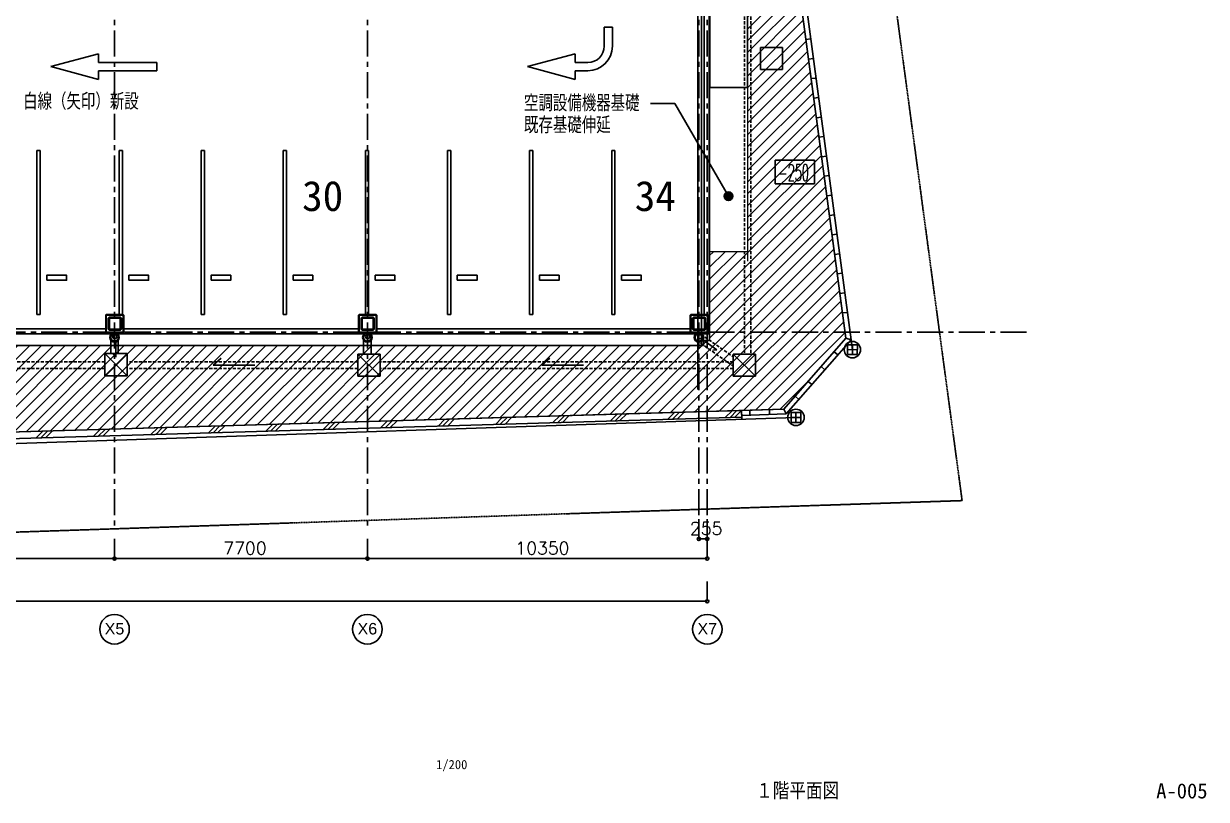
# Model space of a CAD drawing. Extents: x -13593 to 81190, y 1816 to 57492.
# Drawn here: x 45178 to 81190, y 1816 to 25438 of the extents above; entities that cross this region are included whole.
import ezdxf
from ezdxf.enums import TextEntityAlignment as Align

# ---------------------------------------------------------------- set-up
doc = ezdxf.new("R2010")
doc.units = 0
doc.header["$LTSCALE"] = 12.7
doc.header["$MEASUREMENT"] = 0
doc.linetypes.add('CENTER', pattern=[2, 1.25, -0.25, 0.25, -0.25])
doc.linetypes.add('HIDDEN', pattern=[0.375, 0.25, -0.125])
doc.layers.get('DEFPOINTS').update_dxf_attribs({"color": 1, "linetype": 'CONTINUOUS'})
for name, color, linetype in [('0-0', 7, 'CONTINUOUS'), ('0-1', 7, 'CONTINUOUS'), ('92 設備記述', 3, 'CONTINUOUS'), ('__-1', 7, 'CONTINUOUS'), ('A_タイトル枠', 7, 'CONTINUOUS'), ('A_建築（下図）', 8, 'CONTINUOUS'), ('A_機械基礎（既存）', 7, 'HIDDEN'), ('A_緑地', 3, 'CONTINUOUS'), ('A_通り芯', 8, 'CENTER'), ('A_通芯', 8, 'CONTINUOUS'), ('枠内記述', 3, 'CONTINUOUS')]:
    doc.layers.add(name, color=color, linetype=linetype)
doc.layers.add('改修範囲', color=1, linetype='CONTINUOUS', lineweight=9, true_color=0xff0000)
doc.styles.add('ARIAL', font='arial.ttf', dxfattribs={"bigfont": 'Arial'})
doc.styles.get("Standard").update_dxf_attribs({"font": 'txt', "bigfont": 'BIGFONT.SHX'})
doc.styles.add('Standard-A', font='romans.shx', dxfattribs={"bigfont": 'extfont2.shx'})
doc.styles.add('ゴシック', font='MS Gothic.ttf', dxfattribs={"height": 4})

# ---------------------------------------------------------------- blocks, each defined once
blk = doc.blocks.new('___-38')
at = {"layer": '__-1', "color": 0, "linetype": 'Continuous'}
for p, q in [((-5387.99, 4362.87), (-5387.99, 4359.87)), ((-5336.99, 4362.87), (-5336.99, 4359.87)), ((-5387.99, 4359.87), (-5336.99, 4359.87))]:
    blk.add_line(p, q, dxfattribs=at)
for centre in [(-5387.99, 4359.87), (-5336.99, 4359.87)]:
    blk.add_circle(centre, 0.25, dxfattribs=at)
at = {"layer": '__-1', "color": 0}
blk.add_text('10200', height=1.923, dxfattribs=at).set_placement((-5365.84, 4362.44), align=Align.TOP_LEFT)
blk = doc.blocks.new('___-39')
at = {"layer": '__-1', "color": 0, "linetype": 'Continuous'}
for p, q in [((-5336.99, 4362.87), (-5336.99, 4359.87)), ((-5298.49, 4362.87), (-5298.49, 4359.87)), ((-5336.99, 4359.87), (-5298.49, 4359.87))]:
    blk.add_line(p, q, dxfattribs=at)
for centre in [(-5336.99, 4359.87), (-5298.49, 4359.87)]:
    blk.add_circle(centre, 0.25, dxfattribs=at)
at = {"layer": '__-1', "color": 0}
blk.add_text('7700', height=1.923, dxfattribs=at).set_placement((-5320.42, 4362.44), align=Align.TOP_LEFT)
blk = doc.blocks.new('___-40')
at = {"layer": '__-1', "color": 0, "linetype": 'Continuous'}
for p, q in [((-5298.49, 4362.87), (-5298.49, 4359.87)), ((-5246.74, 4362.87), (-5246.74, 4359.87)), ((-5298.49, 4359.87), (-5246.74, 4359.87))]:
    blk.add_line(p, q, dxfattribs=at)
for centre in [(-5298.49, 4359.87), (-5246.74, 4359.87)]:
    blk.add_circle(centre, 0.25, dxfattribs=at)
at = {"layer": '__-1', "color": 0}
blk.add_text('10350', height=1.923, dxfattribs=at).set_placement((-5275.96, 4362.44), align=Align.TOP_LEFT)
blk = doc.blocks.new('___-41')
at = {"layer": '__-1', "color": 0, "linetype": 'Continuous'}
for p in [(-5246.74, 4356.37), (-5487.74, 4353.37)]:
    blk.add_line(p, (-5246.74, 4353.37), dxfattribs=at)
blk.add_circle((-5246.74, 4353.37), 0.25, dxfattribs=at)
blk = doc.blocks.new('___-47')
at = {"layer": '__-1', "color": 0, "linetype": 'Continuous'}
for p, q in [((-5248.01, 4365.87), (-5248.01, 4362.87)), ((-5246.74, 4365.87), (-5246.74, 4362.87)), ((-5248.01, 4362.87), (-5246.74, 4362.87))]:
    blk.add_line(p, q, dxfattribs=at)
for centre in [(-5248.01, 4362.87), (-5246.74, 4362.87)]:
    blk.add_circle(centre, 0.25, dxfattribs=at)
at = {"layer": '__-1', "color": 0}
blk.add_text('255', height=1.923, dxfattribs=at).set_placement((-5249.38, 4365.44), align=Align.TOP_LEFT)

msp = doc.modelspace()

# ---------------------------------------------------------------- hatches: boundary and pattern name
at = {"layer": '92 設備記述'}
h = msp.add_hatch(color=8, dxfattribs=at)
h.dxf.hatch_style = 1
h.paths.add_polyline_path([(66767.6, 20183.3, 1), (66505.8, 20183.3, 1)])
at = {"layer": 'A_緑地', "lineweight": 5}
h = msp.add_hatch(dxfattribs=at)
h.set_pattern_fill('ANSI31', color=8, scale=80)
h.set_pattern_definition([(45, (-316394.66, -53006.16), (-179.60512, 179.60512), [])])
h.paths.add_polyline_path([(70214.6, 15857.4), (68758.9, 26717.2), (68714.7, 26712), (67936, 32383.1), (67214.2, 32383.1), (67214.2, 23493.5), (67221.7, 23493.5), (67221.7, 18493.5), (66064.9, 18493.5), (66064.9, 15786.5), (65874.9, 15786.5), (65874.9, 15636.5), (44637.9, 15636.5), (44637.9, 14023.5), (40394.9, 14023.5), (40394.9, 12868.2), (68321, 13696.4)])

# ---------------------------------------------------------------- linework, layer by layer
at = {"layer": '0-0', "color": 8, "linetype": 'Continuous'}
for p, q in [((56048.4, 13132.3), (56254.6, 13338.5)), ((56194.1, 13136.6), (56400.3, 13342.8)), ((56339.9, 13140.9), (56546.1, 13347.1)), ((57797.3, 13184.1), (58003.5, 13390.3)), ((57943, 13188.5), (58149.2, 13394.7)), ((58088.8, 13192.8), (58295, 13399)), ((59546.2, 13236), (59752.4, 13442.2)), ((59692, 13240.3), (59898.2, 13446.5)), ((59837.7, 13244.6), (60043.9, 13450.9)), ((61295.1, 13287.9), (61501.3, 13494.1)), ((61440.9, 13292.2), (61647.1, 13498.4)), ((61586.6, 13296.5), (61792.8, 13502.7)), ((63044.1, 13339.7), (63250.3, 13545.9)), ((63189.8, 13344.1), (63396, 13550.3)), ((63335.5, 13348.4), (63541.8, 13554.6)), ((64793, 13391.6), (64999.2, 13597.8)), ((64938.7, 13395.9), (65144.9, 13602.1)), ((65084.5, 13400.2), (65290.7, 13606.5)), ((66541.9, 13443.5), (66748.1, 13649.7)), ((66687.7, 13447.8), (66893.9, 13654)), ((66833.4, 13452.1), (67039.6, 13658.3)), ((45554.8, 12821.1), (45761, 13027.3)), ((45700.6, 12825.4), (45906.8, 13031.6)), ((45846.3, 12829.7), (46052.5, 13035.9)), ((47303.8, 12872.9), (47510, 13079.1)), ((47449.5, 12877.3), (47655.7, 13083.5)), ((47595.2, 12881.6), (47801.4, 13087.8)), ((49052.7, 12924.8), (49258.9, 13131)), ((49198.4, 12929.1), (49404.6, 13135.3)), ((49344.2, 12933.4), (49550.4, 13139.7)), ((50801.6, 12976.7), (51007.8, 13182.9)), ((50947.3, 12981), (51153.5, 13187.2)), ((51093.1, 12985.3), (51299.3, 13191.5)), ((52550.5, 13028.5), (52756.7, 13234.7)), ((52696.3, 13032.9), (52902.5, 13239.1)), ((52842, 13037.2), (53048.2, 13243.4)), ((54299.4, 13080.4), (54505.7, 13286.6)), ((54445.2, 13084.7), (54651.4, 13290.9)), ((54590.9, 13089), (54797.1, 13295.3))]:
    msp.add_line(p, q, dxfattribs=at)
at = {"layer": '0-1', "color": 8}
for p, q in [((65994.9, 48467.8), (70412.5, 15510.1)), ((47829.9, 15881.5), (47829.9, 15405.2)), ((48059.9, 15881.5), (48059.9, 15405.2)), ((55529.9, 15881.5), (55529.9, 15405.2)), ((55759.9, 15881.5), (55759.9, 15405.2)), ((65814.9, 15916.5), (65814.9, 15686.5)), ((47988.9, 15727.5), (47988.9, 15279.5)), ((65915.6, 15765.5), (66282.6, 15508.5)), ((66160.6, 15499.9), (66282.6, 15508.5)), ((47911.9, 15374.5), (47988.9, 15279.5)), ((68694.6, 13446.5), (32432.5, 12238.5))]:
    msp.add_line(p, q, dxfattribs=at)
at = {"layer": '0-1', "color": 8, "linetype": 'Continuous'}
for p, q in [((66064.9, 15786.5), (66064.9, 43116.5)), ((67214.2, 32383.1), (67214.2, 23493.5)), ((65814.9, 15786.5), (65814.9, 27021.5)), ((68758.9, 26717.2), (70214.6, 15857.4)), ((69144.3, 24972.5), (68995.6, 24952.6)), ((68284.4, 24714), (67609.4, 24714)), ((67609.4, 24714), (67609.4, 24039)), ((68284.4, 24039), (68284.4, 24714)), ((69223.8, 24377.8), (69075.1, 24357.9)), ((67609.4, 24039), (68284.4, 24039)), ((69303.5, 23783.1), (69154.8, 23763.2)), ((67214.2, 23493.5), (66064.9, 23493.5)), ((69383.2, 23188.4), (69234.6, 23168.5)), ((69462.9, 22593.8), (69314.3, 22573.8)), ((69542.7, 21999.1), (69394, 21979.2)), ((68059.7, 21283.4), (68059.7, 20563.4)), ((69255.5, 21283.4), (68059.7, 21283.4)), ((69255.5, 20563.4), (69255.5, 21283.4)), ((69622.4, 21404.4), (69473.7, 21384.5)), ((68059.7, 20563.4), (69255.5, 20563.4)), ((69702.1, 20809.7), (69553.4, 20789.8)), ((69781.8, 20215), (69633.1, 20195.1)), ((69861.5, 19620.4), (69712.8, 19600.4)), ((69941.2, 19025.7), (69792.6, 19005.7)), ((70020.9, 18431), (69872.3, 18411.1)), ((70100.7, 17836.3), (69952, 17816.4)), ((70180.4, 17241.6), (70031.7, 17221.7)), ((70260.1, 16646.9), (70111.4, 16627)), ((68325.2, 13701.2), (70214.6, 15857.4)), ((70339.8, 16052.3), (70191.1, 16032.3)), ((70372.3, 15809.8), (70214.6, 15857.4)), ((66064.9, 15786.5), (65814.9, 15786.5)), ((65874.9, 15786.5), (65874.9, 15636.5)), ((68395.2, 13553.4), (70372.3, 15809.8)), ((70262, 15360.6), (70262.9, 15660.5)), ((70262, 15360.6), (70262.9, 15660.5)), ((70262.4, 15510.5), (70562.4, 15509.7)), ((70262.4, 15510.5), (70562.4, 15509.7)), ((70262.9, 15660.5), (70562.9, 15659.7)), ((70262.9, 15660.5), (70562.9, 15659.7)), ((70412.9, 15660.1), (70412, 15360.1)), ((70412.9, 15660.1), (70412, 15360.1)), ((70562.9, 15659.7), (70562, 15359.7)), ((70562.9, 15659.7), (70562, 15359.7)), ((47651.6, 15389.2), (47651.6, 14714.2)), ((47651.6, 15389.2), (48326.6, 14714.2)), ((47651.6, 14714.2), (48326.6, 15389.2)), ((48326.6, 15389.2), (47651.6, 15389.2)), ((48326.6, 14714.2), (48326.6, 15389.2)), ((51195.8, 15246.9), (50948.9, 15037.7)), ((55354.6, 15375.2), (55354.6, 14700.2)), ((55354.6, 15375.2), (56029.6, 14700.2)), ((55354.6, 14700.2), (56029.6, 15375.2)), ((56029.6, 15375.2), (55354.6, 15375.2)), ((56029.6, 14700.2), (56029.6, 15375.2)), ((61203.4, 15246.9), (60956.4, 15037.7)), ((66785.3, 15375.2), (66785.3, 14700.2)), ((66785.3, 15375.2), (67460.3, 14700.2)), ((66785.3, 14700.2), (67460.3, 15375.2)), ((67460.3, 15375.2), (66785.3, 15375.2)), ((67460.3, 14700.2), (67460.3, 15375.2)), ((69852.8, 15444.5), (69968.1, 15348.5)), ((70562, 15359.7), (70262, 15360.6)), ((70562, 15359.7), (70262, 15360.6)), ((50948.9, 15037.7), (52221.9, 15037.7)), ((60956.4, 15037.7), (62229.4, 15037.7)), ((69457.3, 14993.1), (69571.9, 14897.6)), ((47651.6, 14714.2), (48326.6, 14714.2)), ((55354.6, 14700.2), (56029.6, 14700.2)), ((66785.3, 14700.2), (67460.3, 14700.2)), ((69061.7, 14541.7), (69177, 14445.7)), ((68666.2, 14090.3), (68781.5, 13994.3)), ((68325.2, 13701.2), (67039.6, 13658.4)), ((67884.2, 13686.5), (67889.2, 13536.6)), ((68325.2, 13701.2), (68395.2, 13553.4)), ((28995.3, 12530.1), (67039.6, 13658.4)), ((67045.5, 13458.4), (29001.2, 12330.2)), ((67045.5, 13458.4), (67039.6, 13658.4)), ((67047.5, 13391.6), (67039.6, 13658.4)), ((67044, 13508.4), (68395.2, 13553.4)), ((67284.5, 13666.5), (67289.5, 13516.6)), ((68544.2, 13296.9), (68545, 13596.9)), ((68544.2, 13296.9), (68545, 13596.9)), ((68544.6, 13446.9), (68844.6, 13446.1)), ((68544.6, 13446.9), (68844.6, 13446.1)), ((68545, 13596.9), (68845, 13596.1)), ((68545, 13596.9), (68845, 13596.1)), ((68695, 13596.5), (68694.2, 13296.5)), ((68695, 13596.5), (68694.2, 13296.5)), ((68845, 13596.1), (68844.2, 13296.1)), ((68845, 13596.1), (68844.2, 13296.1)), ((68844.2, 13296.1), (68544.2, 13296.9)), ((68844.2, 13296.1), (68544.2, 13296.9))]:
    msp.add_line(p, q, dxfattribs=at)
at = {"layer": '0-1', "color": 8, "linetype": 'HIDDEN', "ltscale": 30}
for p, q in [((67122.8, 34511.8), (67122.8, 15375.2)), ((67322.8, 34511.8), (67322.8, 15375.2)), ((65805.8, 15975.7), (66785.3, 15289.8)), ((65673.9, 15787.3), (66785.3, 15009.1)), ((47651.6, 15137.7), (38056.8, 15137.7)), ((55354.6, 15137.7), (48326.6, 15137.7)), ((66785.3, 15137.7), (56029.6, 15137.7)), ((47651.6, 14937.7), (38056.8, 14937.7)), ((55354.6, 14937.7), (48326.6, 14937.7)), ((66785.3, 14937.7), (56029.6, 14937.7))]:
    msp.add_line(p, q, dxfattribs=at)
at = {"layer": '0-1', "color": 8, "linetype": 'Continuous'}
for centre, radius in [((47944.9, 15881.5), 145), ((47944.9, 15881.5), 115), ((55644.9, 15881.5), 145), ((55644.9, 15881.5), 115), ((65739.9, 15881.5), 145), ((65739.9, 15881.5), 115), ((70412.4, 15510.1), 250), ((70412.5, 15510.1), 250), ((68694.6, 13446.5), 250), ((68694.6, 13446.5), 250)]:
    msp.add_circle(centre, radius, dxfattribs=at)
at = {"layer": '0-1', "color": 8}
for centre in [(70412.4, 15510.1), (68694.6, 13446.5)]:
    msp.add_circle(centre, 250, dxfattribs=at)
at = {"layer": '92 設備記述', "color": 8}
for p, q in [((62856.6, 25329.6), (62856.6, 24754.9)), ((63106.6, 25329.6), (62856.6, 25329.6)), ((63106.6, 25329.6), (63106.6, 24754.9)), ((46007.5, 24129.9), (47459.3, 24519)), ((47459.3, 24519), (47459.3, 24254.9)), ((60519.4, 24129.9), (61971.3, 24519)), ((61971.3, 24519), (61971.3, 24254.9)), ((46007.5, 24129.9), (47459.3, 23740.9)), ((49229.3, 24254.9), (47459.3, 24254.9)), ((49229.3, 24004.9), (49229.3, 24254.9)), ((60519.4, 24129.9), (61971.3, 23740.9)), ((62356.6, 24254.9), (61971.3, 24254.9)), ((49229.3, 24004.9), (47459.3, 24004.9)), ((47459.3, 23740.9), (47459.3, 24004.9)), ((62356.6, 24004.9), (61971.3, 24004.9)), ((61971.3, 23740.9), (61971.3, 24004.9)), ((65004.5, 23010.3), (64269.7, 23010.3)), ((66636.7, 20183.3), (65004.5, 23010.3))]:
    msp.add_line(p, q, dxfattribs=at)
msp.add_circle((66636.7, 20183.3), 130.9, dxfattribs=at)
for radius in [500, 750]:
    msp.add_arc((62356.6, 24754.9), radius, 270, 0, dxfattribs=at)
at = {"layer": '__-1', "color": 8}
for centre in [(47944.9, 6996.5), (55644.9, 6996.5), (65994.9, 6996.5)]:
    msp.add_circle(centre, 450, dxfattribs=at)
at = {"layer": 'A_建築（下図）', "linetype": 'Continuous'}
for p, q in [((66052.9, 42196.5), (66052.9, 15996.5)), ((65902.9, 27021.5), (65902.9, 16576.5)), ((45582.9, 16576.5), (45582.9, 21576.5)), ((45582.9, 21576.5), (45682.9, 21576.5)), ((45682.9, 16576.5), (45682.9, 21576.5)), ((48082.9, 16576.5), (48082.9, 21576.5)), ((48082.9, 21576.5), (48182.9, 21576.5)), ((48182.9, 16576.5), (48182.9, 21576.5)), ((50582.9, 16576.5), (50582.9, 21576.5)), ((50582.9, 21576.5), (50682.9, 21576.5)), ((50682.9, 16576.5), (50682.9, 21576.5)), ((53082.9, 16576.5), (53082.9, 21576.5)), ((53082.9, 21576.5), (53182.9, 21576.5)), ((53182.9, 16576.5), (53182.9, 21576.5)), ((55582.9, 16576.5), (55582.9, 21576.5)), ((55582.9, 21576.5), (55682.9, 21576.5)), ((55682.9, 16576.5), (55682.9, 21576.5)), ((58082.9, 16576.5), (58082.9, 21576.5)), ((58082.9, 21576.5), (58182.9, 21576.5)), ((58182.9, 16576.5), (58182.9, 21576.5)), ((60582.9, 16576.5), (60582.9, 21576.5)), ((60582.9, 21576.5), (60682.9, 21576.5)), ((60682.9, 16576.5), (60682.9, 21576.5)), ((63082.9, 16576.5), (63082.9, 21576.5)), ((63082.9, 21576.5), (63182.9, 21576.5)), ((63182.9, 16576.5), (63182.9, 21576.5)), ((45682.9, 16576.5), (45582.9, 16576.5)), ((47692.9, 16576.5), (47677.9, 16561.5)), ((47687.9, 16566.5), (48217.9, 16566.5)), ((47687.9, 16036.5), (47687.9, 16566.5)), ((47692.9, 16576.5), (48212.9, 16576.5)), ((48182.9, 16576.5), (48082.9, 16576.5)), ((48212.9, 16576.5), (48227.9, 16561.5)), ((48217.9, 16036.5), (48217.9, 16566.5)), ((50682.9, 16576.5), (50582.9, 16576.5)), ((53182.9, 16576.5), (53082.9, 16576.5)), ((55392.9, 16576.5), (55377.9, 16561.5)), ((55387.9, 16566.5), (55917.9, 16566.5)), ((55387.9, 16036.5), (55387.9, 16566.5)), ((55392.9, 16576.5), (55912.9, 16576.5)), ((55682.9, 16576.5), (55582.9, 16576.5)), ((55912.9, 16576.5), (55927.9, 16561.5)), ((55917.9, 16036.5), (55917.9, 16566.5)), ((58182.9, 16576.5), (58082.9, 16576.5)), ((60682.9, 16576.5), (60582.9, 16576.5)), ((63182.9, 16576.5), (63082.9, 16576.5)), ((65487.9, 16576.5), (65472.9, 16561.5)), ((65482.9, 16566.5), (66012.9, 16566.5)), ((65482.9, 16036.5), (65482.9, 16566.5)), ((65487.9, 16576.5), (66007.9, 16576.5)), ((66007.9, 16576.5), (66022.9, 16561.5)), ((66012.9, 16036.5), (66012.9, 16566.5)), ((47677.9, 16041.5), (47677.9, 16561.5)), ((47687.9, 16560.5), (48211.9, 16560.5)), ((47693.9, 16042.5), (47693.9, 16560.5)), ((48211.9, 16042.5), (48211.9, 16560.5)), ((48227.9, 16041.5), (48227.9, 16561.5)), ((55377.9, 16041.5), (55377.9, 16561.5)), ((55387.9, 16560.5), (55911.9, 16560.5)), ((55393.9, 16042.5), (55393.9, 16560.5)), ((55911.9, 16042.5), (55911.9, 16560.5)), ((55927.9, 16041.5), (55927.9, 16561.5)), ((65472.9, 16041.5), (65472.9, 16561.5)), ((65482.9, 16560.5), (66006.9, 16560.5)), ((65488.9, 16042.5), (65488.9, 16560.5)), ((66006.9, 16042.5), (66006.9, 16560.5)), ((66022.9, 16041.5), (66022.9, 16561.5)), ((22982.9, 15996.5), (66052.9, 15996.5)), ((47677.9, 16146.5), (38027.9, 16146.5)), ((47677.9, 16041.5), (47692.9, 16026.5)), ((47687.9, 16042.5), (48211.9, 16042.5)), ((47687.9, 16036.5), (48217.9, 16036.5)), ((47692.9, 16026.5), (48212.9, 16026.5)), ((48227.9, 16041.5), (48212.9, 16026.5)), ((55377.9, 16146.5), (48227.9, 16146.5)), ((55377.9, 16041.5), (55392.9, 16026.5)), ((55387.9, 16042.5), (55911.9, 16042.5)), ((55387.9, 16036.5), (55917.9, 16036.5)), ((55392.9, 16026.5), (55912.9, 16026.5)), ((55927.9, 16041.5), (55912.9, 16026.5)), ((65487.9, 16146.5), (55927.9, 16146.5)), ((65472.9, 16041.5), (65487.9, 16026.5)), ((65482.9, 16042.5), (66006.9, 16042.5)), ((65482.9, 16036.5), (66012.9, 16036.5)), ((65487.9, 16026.5), (66007.9, 16026.5)), ((66022.9, 16041.5), (66007.9, 16026.5))]:
    msp.add_line(p, q, dxfattribs=at)
for points in [[(45882.9, 17626.5), (46482.9, 17626.5), (46482.9, 17776.5), (45882.9, 17776.5), (45882.9, 17626.5)], [(48382.9, 17626.5), (48982.9, 17626.5), (48982.9, 17776.5), (48382.9, 17776.5), (48382.9, 17626.5)], [(50882.9, 17626.5), (51482.9, 17626.5), (51482.9, 17776.5), (50882.9, 17776.5), (50882.9, 17626.5)], [(53382.9, 17626.5), (53982.9, 17626.5), (53982.9, 17776.5), (53382.9, 17776.5), (53382.9, 17626.5)], [(55882.9, 17626.5), (56482.9, 17626.5), (56482.9, 17776.5), (55882.9, 17776.5), (55882.9, 17626.5)], [(58382.9, 17626.5), (58982.9, 17626.5), (58982.9, 17776.5), (58382.9, 17776.5), (58382.9, 17626.5)], [(60882.9, 17626.5), (61482.9, 17626.5), (61482.9, 17776.5), (60882.9, 17776.5), (60882.9, 17626.5)], [(63382.9, 17626.5), (63982.9, 17626.5), (63982.9, 17776.5), (63382.9, 17776.5), (63382.9, 17626.5)], [(48110.9, 16126.5), (47794.9, 16126.5), (47777.9, 16143.5), (47777.9, 16459.5), (47794.9, 16476.5), (48110.9, 16476.5), (48127.9, 16459.5), (48127.9, 16143.5), (48110.9, 16126.5)], [(48110.9, 16138.5), (47794.9, 16138.5), (47789.9, 16143.5), (47789.9, 16459.5), (47794.9, 16464.5), (48110.9, 16464.5), (48115.9, 16459.5), (48115.9, 16143.5), (48110.9, 16138.5)], [(55810.9, 16126.5), (55494.9, 16126.5), (55477.9, 16143.5), (55477.9, 16459.5), (55494.9, 16476.5), (55810.9, 16476.5), (55827.9, 16459.5), (55827.9, 16143.5), (55810.9, 16126.5)], [(55810.9, 16138.5), (55494.9, 16138.5), (55489.9, 16143.5), (55489.9, 16459.5), (55494.9, 16464.5), (55810.9, 16464.5), (55815.9, 16459.5), (55815.9, 16143.5), (55810.9, 16138.5)], [(65905.9, 16126.5), (65589.9, 16126.5), (65572.9, 16143.5), (65572.9, 16459.5), (65589.9, 16476.5), (65905.9, 16476.5), (65922.9, 16459.5), (65922.9, 16143.5), (65905.9, 16126.5)], [(65905.9, 16138.5), (65589.9, 16138.5), (65584.9, 16143.5), (65584.9, 16459.5), (65589.9, 16464.5), (65905.9, 16464.5), (65910.9, 16459.5), (65910.9, 16143.5), (65905.9, 16138.5)]]:
    msp.add_lwpolyline(points, close=True, dxfattribs=at)
at = {"layer": 'A_建築（下図）'}
for points in [[(47782.9, 16501.5), (48122.9, 16501.5), (48152.9, 16471.5), (48152.9, 16131.5), (48122.9, 16101.5), (47782.9, 16101.5), (47752.9, 16131.5), (47752.9, 16471.5), (47782.9, 16501.5)], [(55482.9, 16501.5), (55822.9, 16501.5), (55852.9, 16471.5), (55852.9, 16131.5), (55822.9, 16101.5), (55482.9, 16101.5), (55452.9, 16131.5), (55452.9, 16471.5), (55482.9, 16501.5)], [(65577.9, 16501.5), (65917.9, 16501.5), (65947.9, 16471.5), (65947.9, 16131.5), (65917.9, 16101.5), (65577.9, 16101.5), (65547.9, 16131.5), (65547.9, 16471.5), (65577.9, 16501.5)]]:
    msp.add_lwpolyline(points, close=True, dxfattribs=at)
at = {"layer": 'A_建築（下図）', "linetype": 'Continuous'}
for centre in [(47950.9, 15904), (55650.9, 15904), (65770.9, 15904)]:
    msp.add_circle(centre, 62.5, dxfattribs=at)
at = {"layer": 'A_機械基礎（既存）', "ltscale": 5}
msp.add_lwpolyline([(66072.7, 26993.5), (67221.7, 26993.5), (67221.7, 23493.5), (66072.7, 23493.5)], close=True, dxfattribs=at)
at = {"layer": 'A_緑地', "color": 8}
for p, q in [((67214.2, 32383.1), (67214.2, 23493.5)), ((68758.9, 26717.2), (70214.6, 15857.4)), ((66064.9, 15786.5), (66064.9, 23493.5)), ((67214.2, 23493.5), (66064.9, 23493.5)), ((68321, 13696.4), (70214.6, 15857.4)), ((65874.9, 15636.5), (44637.9, 15636.5)), ((65874.9, 15786.5), (65874.9, 15636.5)), ((66064.9, 15786.5), (65874.9, 15786.5)), ((40394.9, 12868.2), (68321, 13696.4))]:
    msp.add_line(p, q, dxfattribs=at)
at = {"layer": 'A_通り芯', "ltscale": 50}
for p, q in [((47944.9, 46822.4), (47944.9, 10046.5)), ((55644.9, 46822.4), (55644.9, 10046.5)), ((65739.9, 46822.4), (65739.9, 10046.5)), ((65994.9, 46822.4), (65994.9, 10046.5)), ((11423, 16046.5), (75710.5, 16046.5))]:
    msp.add_line(p, q, dxfattribs=at)
at = {"layer": 'A_通芯', "color": 8, "linetype": 'CENTER', "ltscale": 2}
for p, q in [((68721.9, 48446.2), (73752.7, 10913.5)), ((73752.7, 10913.5), (32478.1, 9538.5))]:
    msp.add_line(p, q, dxfattribs=at)
at = {"layer": 'A_通芯', "color": 8, "linetype": 'CENTER'}
msp.add_line((65707.9, 47329.8), (65707.9, 14291.5), dxfattribs=at)
at = {"layer": '改修範囲'}
msp.add_line((67221.7, 23493.5), (67221.7, 18201.5), dxfattribs=at)
msp.add_lwpolyline([(67221.7, 18493.5), (66072.7, 18493.5), (66072.7, 23493.5), (67221.7, 23493.5)], close=True, dxfattribs=at)

# ---------------------------------------------------------------- block references
at = {"layer": '__-1', "color": 8, "xscale": 200, "yscale": 200, "zscale": 200}
for name in ['___-47', '___-38', '___-39', '___-40', '___-41']:
    msp.add_blockref(name, (1115341.9, -862827.6), dxfattribs=at)

# ---------------------------------------------------------------- texts
at = {"layer": '0-1', "color": 8, "width": 0.5}
msp.add_text('-250', height=500, rotation=359.84, dxfattribs=at).set_placement((68164.1, 20654.4))
at = {"layer": '92 設備記述', "color": 8, "style": 'Standard-A', "width": 0.8}
for s, p in [('白線（矢印）新設', (45161.8, 23068)), ('空調設備機器基礎', (60411.6, 23017.7)), ('既存基礎伸延', (60411.6, 22348.4))]:
    msp.add_text(s, height=500, dxfattribs=at).set_placement(p, align=Align.MIDDLE_LEFT)
at = {"layer": '__-1', "color": 8, "style": 'ARIAL'}
for s, p in [('X5', (47644.9, 6837.1)), ('X6', (55344.9, 6837.1)), ('X7', (65694.9, 6837.1))]:
    msp.add_text(s, height=350, dxfattribs=at).set_placement(p)
at = {"layer": 'A_タイトル枠', "color": 3, "width": 0.9}
msp.add_text('１階平面図', height=510, dxfattribs=at).set_placement((68744.3, 2071.1), align=Align.MIDDLE_CENTER)
at = {"layer": 'DEFPOINTS', "color": 8, "style": 'ゴシック'}
for s, p in [('30', (53656.6, 19732.5)), ('34', (63785.8, 19732.5))]:
    msp.add_text(s, height=920, dxfattribs=at).set_placement(p)
at = {"layer": '枠内記述', "linetype": 'ByBlock', "lineweight": -2, "style": 'ゴシック'}
msp.add_text('1/200', height=280, dxfattribs=at).set_placement((57736, 2736))
at = {"layer": '枠内記述', "style": 'ゴシック'}
msp.add_text('A-005', height=460, dxfattribs=at).set_placement((79662.8, 1844))

doc.saveas('drawing.dxf')
